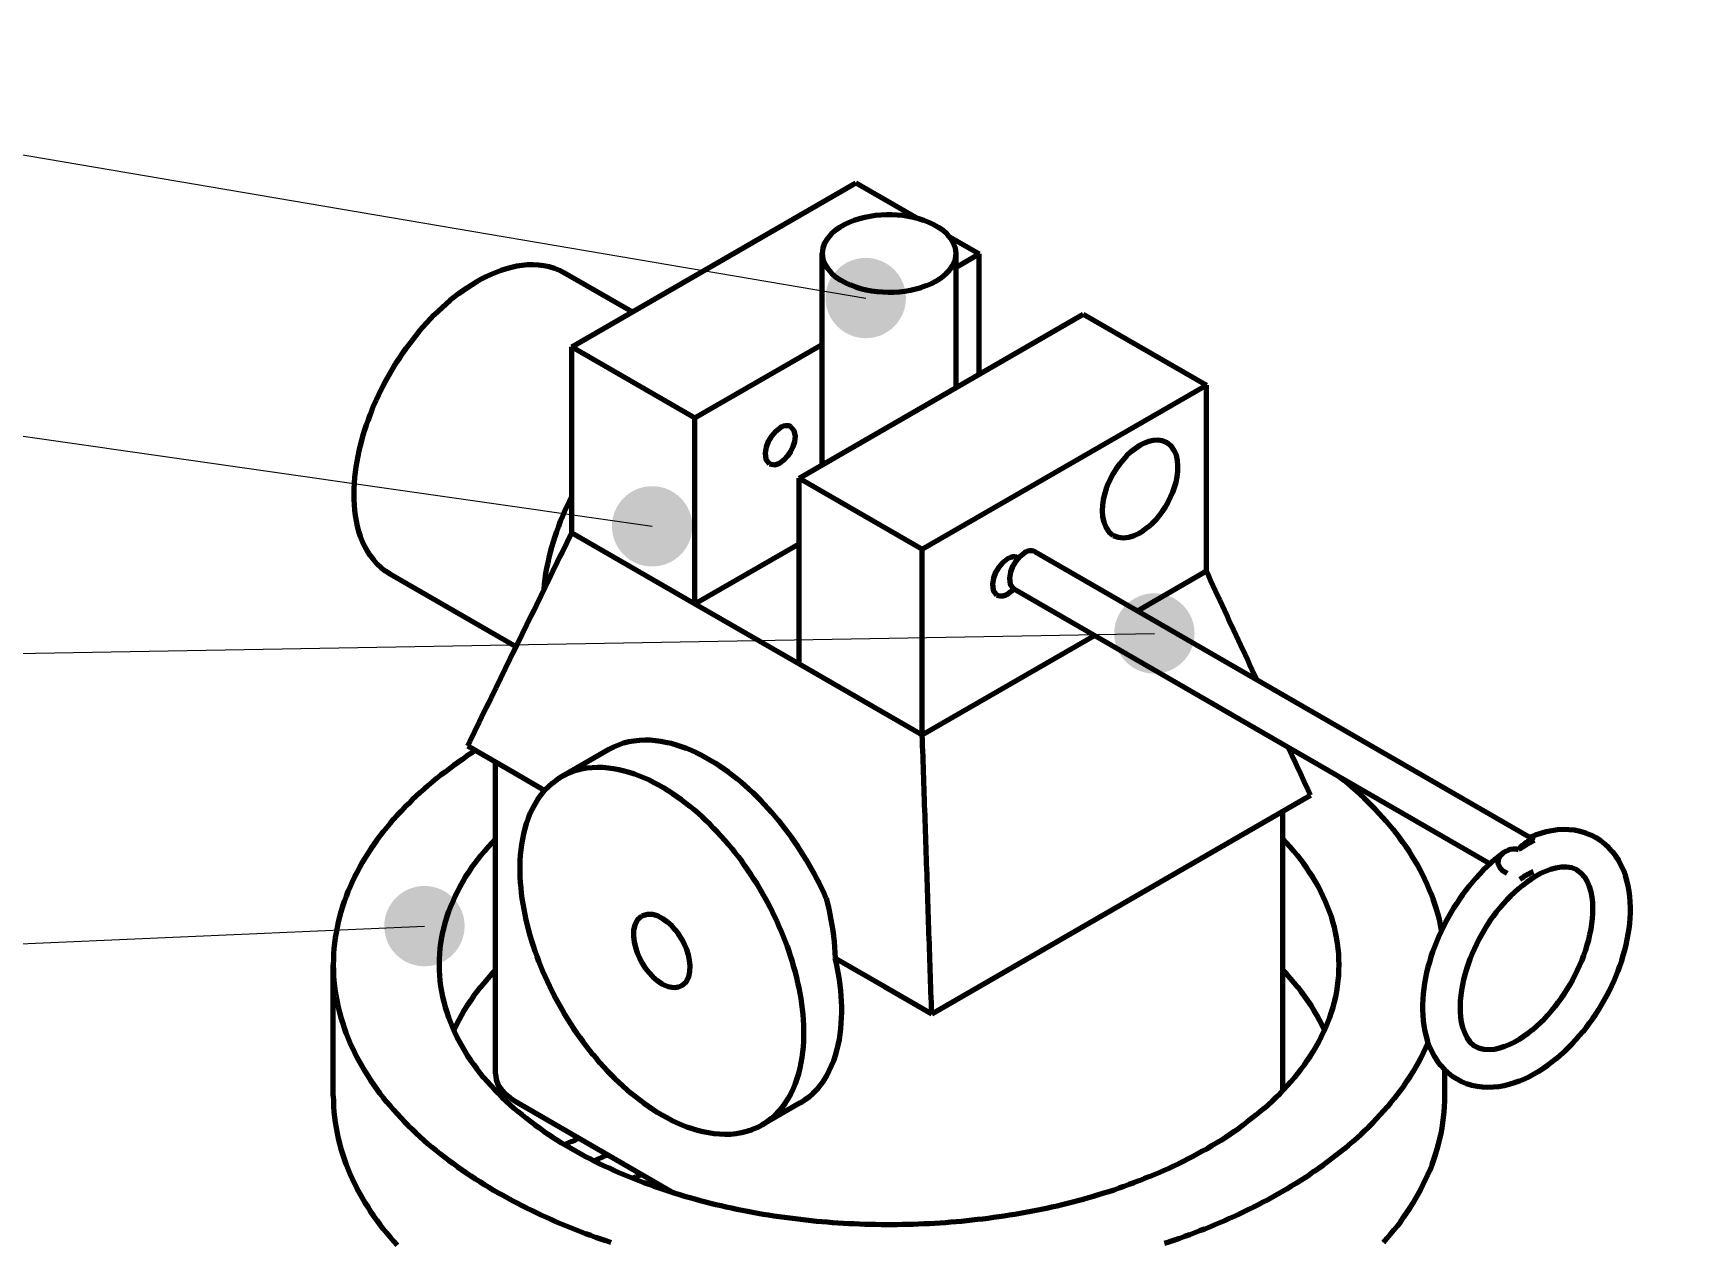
# Model space of a CAD drawing. Header units: millimetres. Extents: x 0 to 841, y 0 to 594.
# Drawn here: x 300.55 to 325.23, y 476.68 to 494.74 of the extents above; entities that cross this region are included whole.
import ezdxf
from ezdxf.enums import TextEntityAlignment as Align

# ---------------------------------------------------------------- set-up
doc = ezdxf.new("R2010")
doc.units = ezdxf.units.MM
for name, color, linetype, lineweight in [('01-VISIBLE', 7, 'CONTINUOUS', 70), ('06-TEXTO', 7, 'CONTINUOUS', 25), ('08-FINA', 5, 'CONTINUOUS', 18)]:
    doc.layers.add(name, color=color, linetype=linetype, lineweight=lineweight)
doc.styles.add('ISO3098', font='isocpeur.ttf')

msp = doc.modelspace()

# ---------------------------------------------------------------- hatches: boundary and pattern name
at = {"layer": '08-FINA'}
h = msp.add_hatch(color=7, dxfattribs=at)
h.dxf.hatch_style = 1
edge = h.paths.add_edge_path()
edge.add_arc((312.983, 490.781), 0.6, 0, 360)
h = msp.add_hatch(color=7, dxfattribs=at)
h.dxf.hatch_style = 1
edge = h.paths.add_edge_path()
edge.add_arc((309.793, 487.371), 0.6, 0, 360)
h = msp.add_hatch(color=7, dxfattribs=at)
h.dxf.hatch_style = 1
edge = h.paths.add_edge_path()
edge.add_arc((317.293, 485.771), 0.6, 0, 360)
h = msp.add_hatch(color=7, dxfattribs=at)
h.dxf.hatch_style = 1
edge = h.paths.add_edge_path()
edge.add_arc((306.393, 481.399), 0.6, 0, 360)

# ---------------------------------------------------------------- linework, layer by layer
at = {"layer": '01-VISIBLE'}
for p, q in [((308.594, 490.052), (312.837, 492.501)), ((312.837, 492.501), (313.76, 491.968)), ((314.236, 491.694), (314.675, 491.44)), ((312.332, 488.29), (312.332, 491.446)), ((314.332, 489.445), (314.332, 491.446)), ((314.332, 491.241), (314.675, 491.44)), ((314.675, 489.643), (314.675, 491.44)), ((309.497, 490.573), (308.48, 491.16)), ((311.988, 488.092), (316.231, 490.542)), ((316.231, 490.542), (318.069, 489.48)), ((308.594, 490.052), (310.433, 488.99)), ((308.594, 487.276), (308.594, 490.052)), ((310.433, 488.99), (312.332, 490.087)), ((313.827, 487.031), (318.069, 489.48)), ((318.069, 486.704), (318.069, 489.48)), ((310.433, 486.214), (310.433, 488.99)), ((311.988, 488.092), (313.827, 487.031)), ((311.988, 485.316), (311.988, 488.092)), ((308.594, 487.276), (310.433, 486.214)), ((310.433, 486.214), (311.988, 487.112)), ((313.827, 484.255), (313.827, 487.031)), ((315.514, 486.992), (322.906, 482.724)), ((307.761, 485.571), (305.88, 486.657)), ((317.041, 486.11), (318.069, 486.704)), ((315.194, 486.437), (322.306, 482.331)), ((310.433, 486.214), (311.988, 485.316)), ((313.827, 484.255), (316.401, 485.741)), ((311.988, 485.316), (313.827, 484.255)), ((307.039, 484.091), (307.746, 483.683)), ((309.145, 484.036), (308.438, 483.627)), ((307.453, 479.192), (307.453, 483.852)), ((307.746, 483.683), (308.19, 483.427)), ((318.918, 482.948), (319.625, 483.356)), ((319.211, 478.944), (319.211, 483.117)), ((314.675, 480.499), (318.918, 482.948)), ((312.527, 480.922), (313.261, 480.499)), ((305.032, 478.863), (305.032, 480.823)), ((313.261, 480.499), (313.968, 480.09)), ((313.968, 480.09), (314.675, 480.499)), ((321.632, 478.863), (321.632, 479.251)), ((307.746, 478.784), (310.114, 477.417)), ((312.003, 478.758), (311.438, 478.431))]:
    msp.add_line(p, q, dxfattribs=at)
for points in [[(314.332, 491.446), (314.322, 491.527), (314.294, 491.603), (314.252, 491.673), (314.199, 491.734), (314.138, 491.788), (314.071, 491.835), (314.001, 491.876), (313.927, 491.91), (313.852, 491.94), (313.774, 491.964), (313.695, 491.984), (313.615, 492), (313.535, 492.012), (313.454, 492.019), (313.373, 492.023), (313.291, 492.023), (313.21, 492.019), (313.129, 492.012), (313.048, 492), (312.969, 491.984), (312.89, 491.964), (312.812, 491.94), (312.736, 491.91), (312.663, 491.876), (312.592, 491.835), (312.526, 491.788), (312.465, 491.734), (312.412, 491.673), (312.369, 491.603), (312.342, 491.527), (312.332, 491.446)], [(312.332, 491.446), (312.342, 491.364), (312.371, 491.286), (312.415, 491.216), (312.47, 491.154), (312.533, 491.099), (312.601, 491.052), (312.674, 491.012), (312.75, 490.977), (312.828, 490.948), (312.907, 490.924), (312.988, 490.904), (313.07, 490.889), (313.152, 490.878), (313.235, 490.872), (313.318, 490.869), (313.401, 490.87), (313.484, 490.876), (313.567, 490.885), (313.649, 490.899), (313.73, 490.917), (313.81, 490.939), (313.889, 490.967), (313.965, 491), (314.039, 491.038)], [(314.039, 491.038), (314.113, 491.086), (314.181, 491.141), (314.24, 491.205), (314.289, 491.278), (314.321, 491.36), (314.332, 491.446)], [(305.88, 486.657), (305.812, 486.701), (305.748, 486.75), (305.689, 486.806), (305.635, 486.866), (305.586, 486.93), (305.542, 486.999), (305.503, 487.07), (305.469, 487.143), (305.44, 487.218), (305.415, 487.295), (305.394, 487.374), (305.377, 487.453), (305.364, 487.533), (305.353, 487.613), (305.347, 487.694), (305.343, 487.774), (305.342, 487.855), (305.343, 487.936), (305.347, 488.017), (305.354, 488.098), (305.362, 488.178), (305.373, 488.259), (305.386, 488.339), (305.401, 488.418), (305.418, 488.497), (305.437, 488.576), (305.457, 488.654), (305.479, 488.732), (305.503, 488.81), (305.528, 488.887), (305.555, 488.963), (305.583, 489.039), (305.613, 489.114), (305.644, 489.189), (305.677, 489.263), (305.711, 489.337), (305.746, 489.409), (305.783, 489.482), (305.821, 489.553), (305.86, 489.624), (305.9, 489.694), (305.942, 489.763), (305.985, 489.832), (306.029, 489.9), (306.075, 489.967), (306.121, 490.033), (306.169, 490.098), (306.218, 490.163), (306.269, 490.226), (306.32, 490.289), (306.373, 490.35), (306.427, 490.41), (306.482, 490.47), (306.539, 490.528), (306.596, 490.585), (306.655, 490.64), (306.715, 490.694), (306.777, 490.747), (306.84, 490.798), (306.904, 490.848), (306.969, 490.896), (307.036, 490.941), (307.104, 490.985), (307.173, 491.027), (307.244, 491.067), (307.315, 491.104), (307.389, 491.138), (307.463, 491.17), (307.539, 491.198), (307.616, 491.223), (307.695, 491.244), (307.774, 491.26), (307.854, 491.273), (307.934, 491.28), (308.015, 491.282), (308.096, 491.278), (308.176, 491.268), (308.256, 491.251), (308.333, 491.228), (308.408, 491.197), (308.48, 491.16)], [(311.706, 488.843), (311.633, 488.788), (311.574, 488.719), (311.527, 488.64), (311.495, 488.555), (311.48, 488.465), (311.491, 488.375), (311.546, 488.305)], [(311.546, 488.305), (311.624, 488.291), (311.699, 488.317), (311.765, 488.364), (311.82, 488.423), (311.866, 488.49), (311.901, 488.562), (311.924, 488.639), (311.932, 488.72), (311.916, 488.798), (311.866, 488.859)], [(311.866, 488.859), (311.84, 488.87), (311.812, 488.874), (311.784, 488.872), (311.757, 488.866), (311.73, 488.856), (311.706, 488.843)], [(317.08, 488.582), (317.009, 488.536), (316.943, 488.484), (316.882, 488.427), (316.825, 488.365), (316.772, 488.3), (316.724, 488.231), (316.679, 488.159), (316.64, 488.085), (316.604, 488.009), (316.574, 487.931), (316.549, 487.85), (316.53, 487.768), (316.518, 487.685), (316.514, 487.601), (316.519, 487.518), (316.536, 487.435), (316.567, 487.357), (316.614, 487.289), (316.68, 487.236)], [(316.68, 487.236), (316.754, 487.207), (316.834, 487.199), (316.914, 487.209), (316.991, 487.233), (317.064, 487.267), (317.133, 487.309), (317.197, 487.358), (317.258, 487.412), (317.314, 487.47), (317.366, 487.531), (317.414, 487.596), (317.459, 487.663), (317.499, 487.733), (317.535, 487.805), (317.567, 487.879), (317.594, 487.955), (317.616, 488.033), (317.633, 488.112), (317.643, 488.192), (317.645, 488.273), (317.638, 488.353), (317.621, 488.432), (317.589, 488.506), (317.542, 488.571), (317.48, 488.622)], [(317.48, 488.622), (317.415, 488.648), (317.346, 488.659), (317.276, 488.655), (317.207, 488.639), (317.142, 488.614), (317.08, 488.582)], [(308.179, 486.425), (308.186, 486.506), (308.196, 486.586), (308.208, 486.666), (308.222, 486.746), (308.238, 486.826), (308.256, 486.905), (308.275, 486.984), (308.297, 487.062), (308.32, 487.14), (308.344, 487.217), (308.371, 487.294), (308.398, 487.37), (308.427, 487.446), (308.458, 487.521), (308.49, 487.596), (308.523, 487.67), (308.558, 487.743), (308.594, 487.816)], [(307.039, 484.091), (307.074, 484.164), (307.109, 484.236), (307.145, 484.308), (307.18, 484.381), (307.215, 484.453), (307.251, 484.525), (307.286, 484.598), (307.321, 484.67), (307.357, 484.743), (307.392, 484.815), (307.428, 484.887), (307.463, 484.96), (307.498, 485.032), (307.534, 485.104), (307.569, 485.177), (307.604, 485.249), (307.64, 485.322), (307.675, 485.394), (307.71, 485.466), (307.746, 485.539), (307.781, 485.611), (307.816, 485.683), (307.852, 485.756), (307.887, 485.828), (307.923, 485.901), (307.958, 485.973), (307.993, 486.045), (308.029, 486.118), (308.064, 486.19), (308.099, 486.262), (308.135, 486.335), (308.17, 486.407), (308.205, 486.479), (308.241, 486.552), (308.276, 486.624), (308.311, 486.697), (308.347, 486.769), (308.382, 486.841), (308.417, 486.914), (308.453, 486.986), (308.488, 487.058), (308.524, 487.131), (308.559, 487.203), (308.594, 487.276)], [(315.514, 486.992), (315.488, 487.002), (315.461, 487.006), (315.433, 487.005), (315.405, 486.999), (315.379, 486.989), (315.354, 486.976)], [(315.1, 486.884), (315.027, 486.828), (314.968, 486.759), (314.922, 486.681), (314.889, 486.596), (314.874, 486.506), (314.885, 486.416), (314.94, 486.345)], [(315.26, 486.9), (315.234, 486.91), (315.206, 486.914), (315.178, 486.913), (315.151, 486.906), (315.125, 486.896), (315.1, 486.884)], [(315.354, 486.976), (315.282, 486.92), (315.223, 486.851), (315.176, 486.773), (315.143, 486.688), (315.128, 486.598), (315.14, 486.508), (315.194, 486.437)], [(315.261, 486.899), (315.261, 486.899), (315.261, 486.899), (315.26, 486.899), (315.26, 486.899), (315.26, 486.899), (315.26, 486.9)], [(318.824, 485.081), (318.79, 485.155), (318.755, 485.228), (318.721, 485.302), (318.687, 485.376), (318.652, 485.45), (318.618, 485.523), (318.584, 485.597), (318.55, 485.671), (318.515, 485.745), (318.481, 485.819), (318.447, 485.892), (318.412, 485.966), (318.378, 486.04), (318.344, 486.114), (318.309, 486.188), (318.275, 486.261), (318.241, 486.335), (318.207, 486.409), (318.172, 486.483), (318.138, 486.556), (318.104, 486.63), (318.069, 486.704)], [(314.94, 486.345), (314.985, 486.331), (315.033, 486.334), (315.079, 486.35), (315.121, 486.374), (315.159, 486.404), (315.193, 486.438)], [(312.393, 481.817), (312.36, 481.89), (312.325, 481.962), (312.29, 482.034), (312.254, 482.105), (312.216, 482.176), (312.177, 482.247), (312.138, 482.316), (312.097, 482.385), (312.055, 482.454), (312.012, 482.521), (311.968, 482.588), (311.923, 482.655), (311.877, 482.72), (311.83, 482.785), (311.782, 482.849), (311.732, 482.913), (311.682, 482.975), (311.631, 483.037), (311.579, 483.098), (311.525, 483.158), (311.471, 483.217), (311.416, 483.275), (311.359, 483.332), (311.302, 483.388), (311.243, 483.442), (311.183, 483.496), (311.123, 483.548), (311.061, 483.599), (310.998, 483.649), (310.934, 483.697), (310.869, 483.744), (310.803, 483.789), (310.735, 483.833), (310.667, 483.874), (310.597, 483.914), (310.526, 483.952), (310.454, 483.987), (310.381, 484.02), (310.307, 484.051), (310.232, 484.079), (310.156, 484.104), (310.078, 484.125), (310, 484.143), (309.922, 484.158), (309.842, 484.168), (309.762, 484.175), (309.682, 484.176), (309.602, 484.173), (309.522, 484.164), (309.443, 484.15), (309.366, 484.13), (309.29, 484.104), (309.216, 484.073), (309.145, 484.036)], [(313.968, 480.09), (313.966, 480.17), (313.963, 480.251), (313.96, 480.331), (313.957, 480.411), (313.955, 480.491), (313.952, 480.571), (313.949, 480.651), (313.947, 480.731), (313.944, 480.811), (313.941, 480.891), (313.938, 480.971), (313.936, 481.051), (313.933, 481.131), (313.93, 481.212), (313.927, 481.292), (313.925, 481.372), (313.922, 481.452), (313.919, 481.532), (313.917, 481.612), (313.914, 481.692), (313.911, 481.772), (313.908, 481.852), (313.906, 481.932), (313.903, 482.012), (313.9, 482.092), (313.898, 482.172), (313.895, 482.253), (313.892, 482.333), (313.889, 482.413), (313.887, 482.493), (313.884, 482.573), (313.881, 482.653), (313.879, 482.733), (313.876, 482.813), (313.873, 482.893), (313.87, 482.973), (313.868, 483.053), (313.865, 483.133), (313.862, 483.213), (313.859, 483.294), (313.857, 483.374), (313.854, 483.454), (313.851, 483.534), (313.849, 483.614), (313.846, 483.694), (313.843, 483.774), (313.84, 483.854), (313.838, 483.934), (313.835, 484.014), (313.832, 484.094), (313.83, 484.174), (313.827, 484.255)], [(319.625, 483.356), (319.588, 483.436), (319.551, 483.515), (319.514, 483.595), (319.478, 483.674), (319.441, 483.753), (319.404, 483.833), (319.367, 483.912), (319.33, 483.991), (319.293, 484.071)], [(307.155, 484.024), (307.088, 483.98), (307.021, 483.936), (306.955, 483.89), (306.89, 483.844), (306.825, 483.798), (306.76, 483.75), (306.696, 483.701), (306.633, 483.652), (306.571, 483.602), (306.509, 483.551), (306.447, 483.5), (306.387, 483.447), (306.327, 483.394), (306.268, 483.339), (306.21, 483.284), (306.153, 483.228), (306.097, 483.171), (306.041, 483.113), (305.987, 483.054), (305.933, 482.995), (305.881, 482.934), (305.829, 482.872), (305.779, 482.81), (305.73, 482.747), (305.682, 482.682), (305.636, 482.617), (305.59, 482.551), (305.547, 482.484), (305.504, 482.416), (305.463, 482.347), (305.424, 482.277), (305.386, 482.207), (305.349, 482.135), (305.315, 482.063), (305.282, 481.99), (305.251, 481.916), (305.222, 481.841), (305.194, 481.766), (305.169, 481.69), (305.146, 481.613), (305.124, 481.536), (305.105, 481.458), (305.088, 481.38), (305.073, 481.301), (305.061, 481.222), (305.05, 481.143), (305.042, 481.063), (305.037, 480.983), (305.033, 480.903), (305.032, 480.823)], [(308.438, 483.627), (308.369, 483.584), (308.305, 483.536), (308.244, 483.482), (308.188, 483.424), (308.136, 483.362), (308.088, 483.297), (308.045, 483.228), (308.006, 483.157), (307.972, 483.084), (307.941, 483.009), (307.914, 482.933), (307.891, 482.855), (307.871, 482.777), (307.855, 482.697), (307.842, 482.618), (307.832, 482.537), (307.824, 482.457), (307.819, 482.376), (307.817, 482.295), (307.817, 482.214), (307.819, 482.133), (307.823, 482.052), (307.83, 481.972), (307.838, 481.891), (307.849, 481.811), (307.861, 481.731), (307.875, 481.651), (307.89, 481.572), (307.907, 481.493), (307.926, 481.414), (307.946, 481.336), (307.968, 481.258), (307.991, 481.18), (308.016, 481.103), (308.041, 481.026), (308.069, 480.95), (308.097, 480.874), (308.127, 480.799), (308.158, 480.724), (308.19, 480.65), (308.223, 480.576), (308.258, 480.503), (308.294, 480.431), (308.331, 480.359), (308.369, 480.287), (308.408, 480.216), (308.448, 480.146), (308.489, 480.076), (308.531, 480.008), (308.575, 479.939), (308.619, 479.872), (308.665, 479.805), (308.712, 479.739), (308.759, 479.673), (308.808, 479.609), (308.858, 479.545), (308.908, 479.482), (308.96, 479.42), (309.013, 479.358), (309.067, 479.298), (309.122, 479.239), (309.178, 479.181), (309.236, 479.123), (309.294, 479.067), (309.353, 479.012), (309.414, 478.958), (309.475, 478.906), (309.538, 478.855), (309.602, 478.805), (309.667, 478.756), (309.733, 478.71), (309.8, 478.665), (309.868, 478.621), (309.938, 478.58)], [(311.438, 478.431), (311.506, 478.474), (311.57, 478.523), (311.631, 478.576), (311.687, 478.633), (311.739, 478.695), (311.786, 478.76), (311.829, 478.828), (311.868, 478.899), (311.902, 478.971), (311.933, 479.046), (311.96, 479.122), (311.983, 479.199), (312.003, 479.277), (312.019, 479.355), (312.033, 479.435), (312.043, 479.515), (312.051, 479.595), (312.056, 479.675), (312.059, 479.756), (312.059, 479.836), (312.057, 479.917), (312.053, 479.997), (312.047, 480.077), (312.038, 480.157), (312.028, 480.237), (312.017, 480.317), (312.003, 480.396), (311.988, 480.475), (311.971, 480.554), (311.953, 480.632), (311.933, 480.71), (311.911, 480.788), (311.889, 480.865), (311.864, 480.942), (311.839, 481.018), (311.812, 481.094), (311.784, 481.17), (311.755, 481.245), (311.724, 481.319), (311.692, 481.393), (311.659, 481.466), (311.625, 481.539), (311.59, 481.612), (311.554, 481.684), (311.516, 481.755), (311.477, 481.825), (311.438, 481.895), (311.397, 481.965), (311.355, 482.034), (311.312, 482.102), (311.268, 482.169), (311.223, 482.236), (311.177, 482.302), (311.13, 482.367), (311.082, 482.432), (311.033, 482.495), (310.982, 482.558), (310.931, 482.62), (310.879, 482.681), (310.825, 482.742), (310.771, 482.801), (310.715, 482.859), (310.659, 482.917), (310.601, 482.973), (310.543, 483.028), (310.483, 483.082), (310.422, 483.135), (310.36, 483.186), (310.297, 483.236), (310.233, 483.285), (310.168, 483.332), (310.101, 483.377), (310.034, 483.421), (309.965, 483.463), (309.895, 483.503), (309.824, 483.541), (309.752, 483.577), (309.679, 483.61), (309.604, 483.641), (309.529, 483.669), (309.452, 483.694), (309.375, 483.716), (309.297, 483.734), (309.217, 483.749), (309.138, 483.76), (309.057, 483.766), (308.977, 483.768), (308.897, 483.765), (308.817, 483.756), (308.737, 483.742), (308.659, 483.722), (308.583, 483.696), (308.509, 483.665), (308.438, 483.627)], [(321.583, 481.341), (321.567, 481.42), (321.549, 481.498), (321.529, 481.575), (321.507, 481.652), (321.482, 481.728), (321.456, 481.804), (321.428, 481.879), (321.398, 481.953), (321.366, 482.027), (321.332, 482.099), (321.297, 482.171), (321.26, 482.242), (321.221, 482.312), (321.181, 482.381), (321.139, 482.45), (321.096, 482.517), (321.051, 482.584), (321.005, 482.649), (320.958, 482.714), (320.91, 482.778), (320.86, 482.841), (320.81, 482.902), (320.758, 482.963), (320.705, 483.024), (320.651, 483.083), (320.596, 483.141), (320.54, 483.198), (320.483, 483.255), (320.426, 483.31), (320.367, 483.365), (320.308, 483.419), (320.248, 483.472), (320.187, 483.524), (320.126, 483.575), (320.064, 483.626)], [(323.89, 482.719), (323.814, 482.758), (323.734, 482.789), (323.652, 482.813), (323.569, 482.83), (323.484, 482.839), (323.398, 482.84), (323.313, 482.835), (323.228, 482.824), (323.145, 482.807), (323.062, 482.785), (322.981, 482.758), (322.902, 482.726)], [(307.453, 482.702), (307.397, 482.643), (307.343, 482.583), (307.29, 482.521), (307.238, 482.458), (307.188, 482.395), (307.139, 482.33), (307.092, 482.264), (307.047, 482.196), (307.003, 482.128), (306.962, 482.058), (306.922, 481.987), (306.884, 481.916), (306.848, 481.843), (306.815, 481.769), (306.783, 481.694), (306.754, 481.618), (306.728, 481.541), (306.704, 481.464), (306.683, 481.385), (306.664, 481.306), (306.648, 481.227), (306.635, 481.146), (306.625, 481.066), (306.618, 480.985), (306.613, 480.904), (306.612, 480.823)], [(320.052, 480.823), (320.05, 480.904), (320.046, 480.985), (320.039, 481.066), (320.028, 481.146), (320.015, 481.227), (320, 481.306), (319.981, 481.385), (319.96, 481.464), (319.936, 481.541), (319.909, 481.618), (319.88, 481.694), (319.849, 481.769), (319.816, 481.843), (319.78, 481.916), (319.742, 481.987), (319.702, 482.058), (319.66, 482.128), (319.617, 482.196), (319.571, 482.264), (319.524, 482.33), (319.476, 482.395), (319.425, 482.458), (319.374, 482.521), (319.321, 482.583), (319.266, 482.643), (319.211, 482.702)], [(321.81, 479.116), (321.881, 479.079), (321.956, 479.048), (322.034, 479.025), (322.113, 479.008), (322.193, 478.998), (322.274, 478.994), (322.355, 478.997), (322.435, 479.005), (322.515, 479.019), (322.593, 479.037), (322.671, 479.061), (322.747, 479.088), (322.822, 479.119), (322.895, 479.154), (322.966, 479.192), (323.036, 479.233), (323.104, 479.276), (323.17, 479.323), (323.235, 479.371), (323.298, 479.422), (323.36, 479.474), (323.42, 479.529), (323.478, 479.585), (323.534, 479.642), (323.589, 479.702), (323.643, 479.763), (323.695, 479.825), (323.745, 479.888), (323.793, 479.953), (323.84, 480.019), (323.886, 480.086), (323.929, 480.154), (323.972, 480.223), (324.012, 480.293), (324.051, 480.364), (324.088, 480.436), (324.123, 480.509), (324.157, 480.582), (324.188, 480.657), (324.218, 480.732), (324.246, 480.808), (324.272, 480.884), (324.296, 480.962), (324.318, 481.039), (324.337, 481.118), (324.355, 481.197), (324.369, 481.277), (324.382, 481.357), (324.391, 481.437), (324.398, 481.517), (324.402, 481.598), (324.402, 481.679), (324.399, 481.76), (324.393, 481.841), (324.383, 481.921), (324.368, 482), (324.35, 482.079), (324.326, 482.157), (324.298, 482.233), (324.265, 482.306), (324.227, 482.378), (324.184, 482.446), (324.135, 482.51), (324.081, 482.57), (324.021, 482.625), (323.958, 482.675), (323.89, 482.719)], [(322.508, 482.497), (322.542, 482.519), (322.578, 482.536), (322.615, 482.548), (322.655, 482.555), (322.694, 482.555), (322.732, 482.542)], [(322.85, 482.648), (322.827, 482.634), (322.806, 482.618), (322.786, 482.601), (322.767, 482.582), (322.749, 482.563), (322.732, 482.542)], [(322.85, 482.616), (322.83, 482.604), (322.81, 482.592), (322.79, 482.58), (322.771, 482.568), (322.751, 482.555), (322.732, 482.542)], [(322.967, 482.678), (322.947, 482.679), (322.926, 482.677), (322.906, 482.673), (322.887, 482.666), (322.868, 482.658), (322.85, 482.648)], [(322.967, 482.678), (322.947, 482.668), (322.927, 482.658), (322.908, 482.648), (322.888, 482.637), (322.869, 482.627), (322.85, 482.616)], [(322.882, 482.664), (322.884, 482.675), (322.885, 482.686), (322.887, 482.696), (322.889, 482.707), (322.893, 482.717), (322.899, 482.725)], [(322.899, 482.725), (322.9, 482.725), (322.901, 482.725), (322.903, 482.725), (322.904, 482.725), (322.905, 482.724), (322.906, 482.724)], [(322.906, 482.724), (322.916, 482.716), (322.926, 482.707), (322.936, 482.699), (322.946, 482.692), (322.956, 482.685), (322.967, 482.678)], [(322.508, 482.497), (322.444, 482.449), (322.382, 482.398), (322.322, 482.345), (322.263, 482.29), (322.205, 482.234), (322.149, 482.176), (322.095, 482.117), (322.043, 482.056), (321.992, 481.994), (321.942, 481.931), (321.894, 481.866), (321.848, 481.8), (321.803, 481.734), (321.76, 481.666), (321.719, 481.597), (321.679, 481.527), (321.641, 481.456), (321.604, 481.385), (321.569, 481.312), (321.536, 481.239), (321.505, 481.165), (321.476, 481.09), (321.448, 481.014), (321.423, 480.938), (321.4, 480.861), (321.378, 480.784), (321.359, 480.706), (321.342, 480.627), (321.328, 480.548), (321.316, 480.469), (321.307, 480.389), (321.301, 480.309), (321.297, 480.228), (321.297, 480.148), (321.3, 480.068), (321.307, 479.987), (321.317, 479.908), (321.332, 479.829), (321.351, 479.751), (321.374, 479.674), (321.402, 479.598), (321.435, 479.525), (321.473, 479.454), (321.517, 479.387), (321.566, 479.323), (321.62, 479.263), (321.678, 479.209), (321.742, 479.159), (321.81, 479.116)], [(322.559, 482.185), (322.504, 482.222), (322.458, 482.269), (322.429, 482.328), (322.431, 482.394), (322.461, 482.452), (322.508, 482.497)], [(322.99, 482.145), (322.921, 482.102), (322.855, 482.057), (322.791, 482.008), (322.729, 481.957), (322.669, 481.903), (322.611, 481.848), (322.555, 481.79), (322.501, 481.73), (322.449, 481.669), (322.399, 481.606), (322.35, 481.541), (322.304, 481.476), (322.26, 481.408), (322.217, 481.34), (322.177, 481.271), (322.139, 481.2), (322.102, 481.128), (322.068, 481.055), (322.035, 480.982), (322.005, 480.907), (321.978, 480.832), (321.952, 480.755), (321.93, 480.678), (321.91, 480.6), (321.892, 480.522), (321.878, 480.442), (321.867, 480.363), (321.86, 480.282), (321.857, 480.202), (321.858, 480.122), (321.864, 480.041), (321.876, 479.962), (321.895, 479.884), (321.922, 479.808), (321.958, 479.736), (322.005, 479.671), (322.064, 479.617), (322.135, 479.579), (322.213, 479.559), (322.293, 479.554), (322.373, 479.562), (322.452, 479.579), (322.528, 479.604), (322.602, 479.635), (322.674, 479.67), (322.744, 479.711), (322.811, 479.755), (322.877, 479.802), (322.94, 479.852), (323.001, 479.904), (323.06, 479.959), (323.117, 480.016), (323.172, 480.075), (323.225, 480.135), (323.276, 480.197), (323.325, 480.261), (323.372, 480.326), (323.417, 480.393), (323.461, 480.46), (323.502, 480.529), (323.542, 480.599), (323.579, 480.671), (323.614, 480.743), (323.648, 480.816), (323.679, 480.89), (323.708, 480.965), (323.734, 481.041), (323.758, 481.118), (323.78, 481.196), (323.798, 481.274), (323.814, 481.353), (323.827, 481.432), (323.836, 481.512), (323.841, 481.592), (323.842, 481.673), (323.839, 481.753), (323.83, 481.833), (323.814, 481.912), (323.792, 481.989), (323.761, 482.063), (323.719, 482.132), (323.666, 482.192), (323.601, 482.239), (323.526, 482.268), (323.446, 482.28), (323.366, 482.278), (323.287, 482.265), (323.209, 482.244), (323.133, 482.216), (323.06, 482.183), (322.99, 482.145)], [(322.85, 482.158), (322.832, 482.148), (322.815, 482.138), (322.799, 482.128), (322.782, 482.117), (322.765, 482.106), (322.749, 482.095)], [(322.95, 482.211), (322.933, 482.203), (322.916, 482.194), (322.899, 482.186), (322.883, 482.177), (322.866, 482.168), (322.85, 482.158)], [(312.393, 481.817), (312.413, 481.737), (312.431, 481.656), (312.448, 481.576), (312.463, 481.495), (312.477, 481.414), (312.489, 481.332), (312.5, 481.251), (312.509, 481.169), (312.517, 481.087), (312.523, 481.005), (312.527, 480.922)], [(310.238, 480.51), (310.3, 480.565), (310.339, 480.639), (310.358, 480.721), (310.362, 480.805), (310.353, 480.889), (310.335, 480.971), (310.31, 481.051), (310.277, 481.128), (310.238, 481.203), (310.193, 481.274), (310.142, 481.341), (310.086, 481.403), (310.024, 481.46), (309.955, 481.509), (309.881, 481.548), (309.801, 481.572), (309.717, 481.575), (309.638, 481.549)], [(309.638, 481.549), (309.575, 481.492), (309.535, 481.417), (309.517, 481.333), (309.514, 481.248), (309.523, 481.163), (309.543, 481.079), (309.57, 480.998), (309.604, 480.92), (309.644, 480.845), (309.691, 480.773), (309.744, 480.706), (309.802, 480.643), (309.867, 480.587), (309.938, 480.539)], [(312.003, 478.758), (312.073, 478.802), (312.138, 478.851), (312.199, 478.905), (312.256, 478.964), (312.309, 479.027), (312.357, 479.094), (312.4, 479.164), (312.439, 479.236), (312.473, 479.31), (312.504, 479.386), (312.531, 479.464), (312.553, 479.542), (312.573, 479.622), (312.589, 479.703), (312.602, 479.783), (312.611, 479.865), (312.618, 479.947), (312.623, 480.028), (312.625, 480.11), (312.624, 480.192), (312.621, 480.274), (312.616, 480.356), (312.609, 480.438), (312.6, 480.519), (312.589, 480.601), (312.576, 480.681), (312.561, 480.762), (312.545, 480.842), (312.527, 480.922)], [(305.032, 480.823), (305.033, 480.743), (305.036, 480.663), (305.042, 480.583), (305.05, 480.503), (305.061, 480.424), (305.073, 480.345), (305.088, 480.266), (305.105, 480.188), (305.124, 480.11), (305.145, 480.033), (305.169, 479.957), (305.194, 479.881), (305.221, 479.805), (305.25, 479.731), (305.281, 479.657), (305.314, 479.584), (305.349, 479.512), (305.385, 479.44), (305.423, 479.37), (305.462, 479.3), (305.503, 479.231), (305.545, 479.164), (305.589, 479.097), (305.634, 479.031), (305.681, 478.965), (305.729, 478.901), (305.777, 478.838), (305.828, 478.775), (305.879, 478.714), (305.931, 478.653), (305.985, 478.594), (306.039, 478.535), (306.094, 478.477), (306.15, 478.42), (306.208, 478.364), (306.266, 478.309), (306.324, 478.255), (306.384, 478.201), (306.444, 478.149), (306.505, 478.097), (306.567, 478.046), (306.63, 477.996), (306.693, 477.947), (306.757, 477.898), (306.821, 477.851), (306.886, 477.804), (306.951, 477.758), (307.017, 477.713), (307.084, 477.668), (307.151, 477.625), (307.218, 477.582), (307.286, 477.539), (307.355, 477.498), (307.424, 477.457), (307.493, 477.417), (307.563, 477.378), (307.633, 477.339), (307.703, 477.301), (307.774, 477.264), (307.845, 477.227), (307.917, 477.191), (307.989, 477.156), (308.061, 477.121), (308.133, 477.087), (308.206, 477.054), (308.279, 477.021), (308.352, 476.989), (308.426, 476.957), (308.5, 476.927), (308.574, 476.896), (308.648, 476.867), (308.723, 476.838), (308.798, 476.809), (308.873, 476.781), (308.948, 476.754), (309.023, 476.727), (309.099, 476.701), (309.175, 476.675)], [(306.612, 480.823), (306.613, 480.743), (306.618, 480.662), (306.625, 480.582), (306.635, 480.503), (306.648, 480.423), (306.663, 480.345), (306.681, 480.266), (306.702, 480.189), (306.726, 480.112), (306.752, 480.036), (306.78, 479.961), (306.811, 479.886), (306.843, 479.813), (306.878, 479.741), (306.916, 479.67), (306.955, 479.599), (306.996, 479.53), (307.038, 479.462), (307.083, 479.396), (307.129, 479.33), (307.177, 479.265), (307.226, 479.202), (307.277, 479.14), (307.329, 479.079), (307.383, 479.019), (307.437, 478.96), (307.493, 478.902), (307.55, 478.845), (307.608, 478.79), (307.667, 478.735), (307.727, 478.682), (307.788, 478.63), (307.85, 478.579), (307.913, 478.528), (307.976, 478.479), (308.041, 478.431), (308.106, 478.384), (308.171, 478.338), (308.238, 478.292), (308.305, 478.248), (308.372, 478.205), (308.441, 478.162), (308.509, 478.121), (308.579, 478.08), (308.648, 478.04), (308.719, 478.002), (308.79, 477.964), (308.861, 477.926), (308.932, 477.89), (309.004, 477.855), (309.077, 477.82), (309.15, 477.786), (309.223, 477.753), (309.296, 477.72), (309.37, 477.689), (309.444, 477.658), (309.519, 477.628), (309.594, 477.599), (309.669, 477.57), (309.744, 477.542), (309.82, 477.515), (309.896, 477.489), (309.972, 477.463), (310.048, 477.438), (310.124, 477.413), (310.201, 477.39), (310.278, 477.367), (310.355, 477.344), (310.433, 477.323), (310.51, 477.302), (310.588, 477.281), (310.666, 477.261), (310.744, 477.242), (310.822, 477.224), (310.9, 477.206), (310.979, 477.189), (311.057, 477.172), (311.136, 477.156), (311.215, 477.141), (311.294, 477.126), (311.373, 477.112), (311.452, 477.098), (311.531, 477.085), (311.611, 477.072), (311.69, 477.061), (311.77, 477.049), (311.849, 477.039), (311.929, 477.029), (312.009, 477.019), (312.088, 477.01), (312.168, 477.002), (312.248, 476.994), (312.328, 476.987), (312.408, 476.98), (312.488, 476.974), (312.568, 476.968), (312.649, 476.963), (312.729, 476.959), (312.809, 476.955), (312.889, 476.951), (312.97, 476.949), (313.05, 476.946), (313.13, 476.945), (313.211, 476.944), (313.291, 476.943), (313.371, 476.943), (313.452, 476.944), (313.532, 476.945), (313.612, 476.946), (313.692, 476.949), (313.773, 476.951), (313.853, 476.955), (313.933, 476.959), (314.013, 476.963), (314.094, 476.968), (314.174, 476.974), (314.254, 476.98), (314.334, 476.986), (314.414, 476.994), (314.494, 477.001), (314.574, 477.01), (314.653, 477.019), (314.733, 477.028), (314.813, 477.038), (314.893, 477.049), (314.972, 477.06), (315.052, 477.072), (315.131, 477.085), (315.21, 477.098), (315.289, 477.111), (315.368, 477.125), (315.447, 477.14), (315.526, 477.156), (315.605, 477.172), (315.683, 477.188), (315.762, 477.206), (315.84, 477.223), (315.918, 477.242), (315.996, 477.261), (316.074, 477.281), (316.152, 477.301), (316.229, 477.322), (316.307, 477.344), (316.384, 477.366), (316.461, 477.389), (316.538, 477.413), (316.614, 477.437), (316.691, 477.462), (316.767, 477.488), (316.842, 477.515), (316.918, 477.542), (316.993, 477.57), (317.069, 477.598), (317.143, 477.627), (317.218, 477.657), (317.292, 477.688), (317.366, 477.72), (317.439, 477.752), (317.513, 477.785), (317.585, 477.819), (317.658, 477.854), (317.73, 477.889), (317.802, 477.926), (317.873, 477.963), (317.944, 478.001), (318.014, 478.04), (318.084, 478.079)], [(307.453, 480.743), (307.395, 480.681), (307.338, 480.618), (307.283, 480.554), (307.23, 480.488), (307.178, 480.422), (307.127, 480.354), (307.079, 480.284), (307.032, 480.214), (306.987, 480.142), (306.945, 480.069), (306.904, 479.995), (306.866, 479.92), (306.83, 479.843)], [(318.084, 478.079), (318.153, 478.12), (318.222, 478.162), (318.29, 478.204), (318.358, 478.247), (318.425, 478.292), (318.491, 478.337), (318.557, 478.383), (318.622, 478.43), (318.686, 478.478), (318.75, 478.528), (318.813, 478.578), (318.874, 478.629), (318.936, 478.681), (318.996, 478.735), (319.055, 478.789), (319.113, 478.845), (319.17, 478.901), (319.226, 478.959), (319.28, 479.018), (319.334, 479.078), (319.386, 479.139), (319.437, 479.201), (319.486, 479.265), (319.534, 479.329), (319.58, 479.395), (319.625, 479.462), (319.668, 479.53), (319.709, 479.599), (319.748, 479.669), (319.785, 479.74), (319.82, 479.813), (319.853, 479.886), (319.884, 479.96), (319.912, 480.035), (319.938, 480.112), (319.961, 480.188), (319.982, 480.266), (320.001, 480.344), (320.016, 480.423), (320.029, 480.502), (320.039, 480.582), (320.046, 480.662), (320.05, 480.742), (320.052, 480.823)], [(319.834, 479.843), (319.798, 479.92), (319.76, 479.995), (319.719, 480.069), (319.676, 480.142), (319.632, 480.214), (319.585, 480.284), (319.536, 480.354), (319.486, 480.422), (319.434, 480.488), (319.38, 480.554), (319.325, 480.618), (319.269, 480.681), (319.211, 480.743)], [(309.938, 480.539), (309.985, 480.515), (310.034, 480.497), (310.085, 480.485), (310.137, 480.482), (310.189, 480.49), (310.238, 480.51)], [(319.201, 477.434), (319.271, 477.475), (319.34, 477.517), (319.41, 477.559), (319.478, 477.602), (319.546, 477.646), (319.614, 477.691), (319.681, 477.737), (319.748, 477.783), (319.814, 477.83), (319.879, 477.878), (319.944, 477.926), (320.008, 477.976), (320.072, 478.026), (320.135, 478.078), (320.197, 478.13), (320.259, 478.183), (320.319, 478.236), (320.379, 478.291), (320.438, 478.347), (320.496, 478.403), (320.554, 478.461), (320.61, 478.519), (320.665, 478.578), (320.72, 478.639), (320.773, 478.7), (320.825, 478.762), (320.876, 478.825), (320.926, 478.889), (320.975, 478.954), (321.022, 479.02), (321.068, 479.086), (321.112, 479.154), (321.156, 479.223), (321.197, 479.292), (321.237, 479.363), (321.276, 479.434), (321.313, 479.507), (321.348, 479.58), (321.381, 479.654)], [(307.453, 479.192), (307.464, 479.106), (307.496, 479.024), (307.544, 478.951), (307.604, 478.887), (307.672, 478.832), (307.746, 478.784)], [(305.032, 478.863), (305.033, 478.783), (305.036, 478.703), (305.042, 478.623), (305.05, 478.544), (305.061, 478.464), (305.073, 478.385), (305.088, 478.307), (305.105, 478.228), (305.124, 478.151), (305.145, 478.074), (305.169, 477.997), (305.194, 477.921), (305.221, 477.846), (305.25, 477.771), (305.281, 477.697), (305.314, 477.624), (305.349, 477.552), (305.385, 477.481), (305.423, 477.41), (305.462, 477.341), (305.503, 477.272), (305.545, 477.204), (305.589, 477.137), (305.634, 477.071), (305.681, 477.006), (305.729, 476.942), (305.777, 476.878), (305.828, 476.816), (305.879, 476.754), (305.931, 476.694), (305.985, 476.634)], [(320.716, 476.675), (320.769, 476.736), (320.821, 476.798), (320.872, 476.86), (320.922, 476.924), (320.971, 476.989), (321.018, 477.054), (321.064, 477.121), (321.108, 477.188), (321.152, 477.257), (321.193, 477.326), (321.233, 477.396), (321.272, 477.467), (321.309, 477.539), (321.344, 477.612), (321.377, 477.686), (321.409, 477.76), (321.439, 477.836), (321.467, 477.912), (321.492, 477.988), (321.516, 478.066), (321.538, 478.143), (321.557, 478.222), (321.575, 478.301), (321.59, 478.38), (321.602, 478.46), (321.613, 478.54), (321.621, 478.621), (321.627, 478.702), (321.631, 478.782), (321.632, 478.863)], [(309.938, 478.58), (310.01, 478.539), (310.084, 478.501), (310.159, 478.465), (310.235, 478.432), (310.313, 478.402), (310.391, 478.375), (310.471, 478.351), (310.551, 478.33), (310.633, 478.314), (310.715, 478.302), (310.797, 478.294), (310.88, 478.291), (310.963, 478.293), (311.046, 478.301), (311.128, 478.315), (311.209, 478.334), (311.288, 478.36), (311.364, 478.393), (311.438, 478.431)], [(308.704, 478.23), (308.668, 478.215), (308.632, 478.199), (308.595, 478.183), (308.559, 478.167), (308.523, 478.151), (308.487, 478.134)], [(309.134, 477.982), (309.099, 477.968), (309.064, 477.953), (309.03, 477.939), (308.995, 477.924), (308.961, 477.908), (308.926, 477.893)], [(309.647, 477.686), (309.622, 477.678), (309.598, 477.67), (309.574, 477.661), (309.55, 477.652), (309.525, 477.644), (309.501, 477.635)], [(317.446, 476.661), (317.522, 476.686), (317.598, 476.712), (317.673, 476.739), (317.749, 476.766), (317.824, 476.793), (317.899, 476.821), (317.973, 476.85), (318.048, 476.879), (318.122, 476.909), (318.196, 476.94), (318.27, 476.971), (318.343, 477.003), (318.416, 477.035), (318.489, 477.068), (318.562, 477.102), (318.634, 477.136), (318.706, 477.171), (318.778, 477.207), (318.849, 477.243), (318.92, 477.28), (318.991, 477.317), (319.061, 477.356), (319.131, 477.395), (319.201, 477.434)]]:
    msp.add_lwpolyline(points, dxfattribs=at)
at = {"layer": '08-FINA'}
for p, q in [((51.436, 535.246), (312.983, 490.781)), ((51.455, 524.362), (309.793, 487.371)), ((51.499, 481.079), (317.293, 485.771)), ((51.496, 470.198), (306.393, 481.399))]:
    msp.add_line(p, q, dxfattribs=at)

# ---------------------------------------------------------------- texts
at = {"layer": '06-TEXTO', "style": 'ISO3098'}
msp.add_text('S2 CONJUNTO DE VÁLVULA', height=3.5, dxfattribs=at).set_placement((351.758, 474.671), align=Align.MIDDLE_CENTER)

doc.saveas('drawing.dxf')
